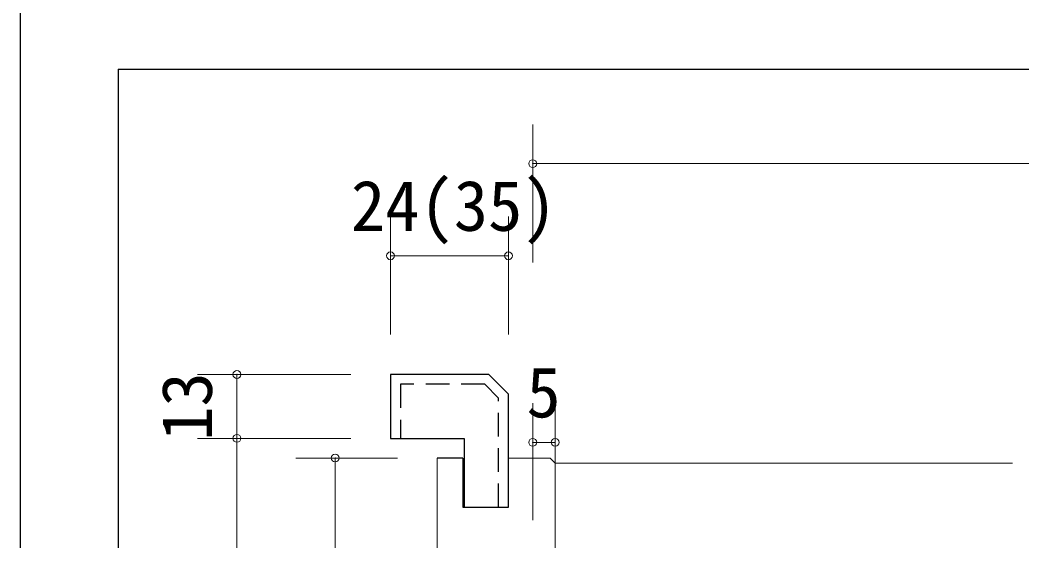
# Model space of a CAD drawing. Units: millimetres at full size. Extents: x -800 to 800, y -560 to 560.
# Drawn here: x -800 to -596.1, y -140 to -34 of the extents above; entities that cross this region are included whole.
import ezdxf
from ezdxf.enums import TextEntityAlignment as Align

# ---------------------------------------------------------------- set-up
doc = ezdxf.new("R2010")
doc.units = ezdxf.units.MM
doc.header["$LTSCALE"] = 4
doc.header["$PDMODE"] = 32
doc.header["$PDSIZE"] = 1.6
doc.linetypes.add('DASHED1', pattern=[1.8, 1.2, -0.6])
doc.layers.add('0-0', color=7, linetype='Continuous', lineweight=25)
doc.layers.add('3-0', color=4, linetype='Continuous', lineweight=9)
doc.styles.add('ＭＳ ゴシック', font='')
doc.styles.get('ＭＳ ゴシック').set_extended_font_data('MS Gothic')

msp = doc.modelspace()

# ---------------------------------------------------------------- linework, layer by layer
at = {"layer": '0-0'}
for p, q in [((-800, 560), (-800, -560)), ((-780, -44), (152, -44))]:
    msp.add_line(p, q, dxfattribs=at)
msp.add_lwpolyline([(-780, -44), (-780, -444), (152, -444)], dxfattribs=at)
at = {"layer": '3-0'}
for p, q in [((-695.663, -55.231), (-695.663, -83.353)), ((-380.159, -63.231), (-695.663, -63.231)), ((-724.604, -73.987), (-724.604, -97.978)), ((-700.602, -73.987), (-700.602, -97.978)), ((-724.604, -81.987), (-700.602, -81.987)), ((-763.865, -106.145), (-732.71, -106.145)), ((-755.865, -119.145), (-755.865, -106.145)), ((-695.663, -111.962), (-695.663, -135.804)), ((-691.102, -111.962), (-691.102, -135.804)), ((-763.865, -119.145), (-732.71, -119.145)), ((-755.865, -299.139), (-755.865, -119.145)), ((-691.102, -119.962), (-695.663, -119.962)), ((-743.865, -123.15), (-723.206, -123.15)), ((-735.865, -295.163), (-735.865, -123.15))]:
    msp.add_line(p, q, dxfattribs=at)
at = {"layer": '3-0', "color": 7, "lineweight": 25}
for p, q in [((-724.604, -106.145), (-724.604, -119.145)), ((-700.602, -133.152), (-700.602, -110.149)), ((-724.604, -119.145), (-709.603, -119.145)), ((-709.603, -119.145), (-709.603, -133.152)), ((-709.905, -123.15), (-715.102, -123.15)), ((-709.905, -123.15), (-709.905, -133.152)), ((-709.905, -133.152), (-700.604, -133.152))]:
    msp.add_line(p, q, dxfattribs=at)
at = {"layer": '3-0', "color": 7, "linetype": 'DASHED1', "lineweight": 25}
for p, q in [((-722.604, -108.145), (-722.604, -119.145)), ((-705.431, -108.145), (-722.604, -108.145)), ((-702.602, -110.977), (-705.431, -108.145)), ((-702.602, -133.152), (-702.602, -110.977))]:
    msp.add_line(p, q, dxfattribs=at)
at = {"layer": '3-0', "color": 7, "lineweight": 18}
for p, q in [((-715.102, -295.163), (-715.102, -123.166)), ((-700.602, -123.166), (-692.102, -123.166)), ((-691.102, -124.166), (-692.102, -123.166)), ((-691.102, -143.671), (-691.102, -124.166)), ((-597.998, -124.166), (-691.102, -124.166))]:
    msp.add_line(p, q, dxfattribs=at)
at = {"layer": '3-0', "color": 7, "lineweight": 25}
msp.add_lwpolyline([(-700.602, -110.149), (-704.602, -106.145), (-724.603, -106.145)], dxfattribs=at)
at = {"layer": '3-0'}
for p in [(-695.663, -63.231), (-724.604, -81.987), (-700.602, -81.987), (-755.865, -106.145), (-755.865, -119.145), (-695.663, -119.962), (-691.102, -119.962), (-735.865, -123.15)]:
    msp.add_point(p, dxfattribs=at)

# ---------------------------------------------------------------- texts
at = {"layer": '3-0', "color": 7, "style": 'ＭＳ ゴシック'}
for s, p in [('24(35)', (-732.667, -79.987)), ('5', (-696.946, -117.962))]:
    msp.add_text(s, height=10.26, dxfattribs=at).set_placement(p, align=Align.BOTTOM_LEFT)
msp.add_text('13', height=10.26, rotation=90, dxfattribs=at).set_placement((-757.865, -119.645), align=Align.BOTTOM_LEFT)

doc.saveas('drawing.dxf')
